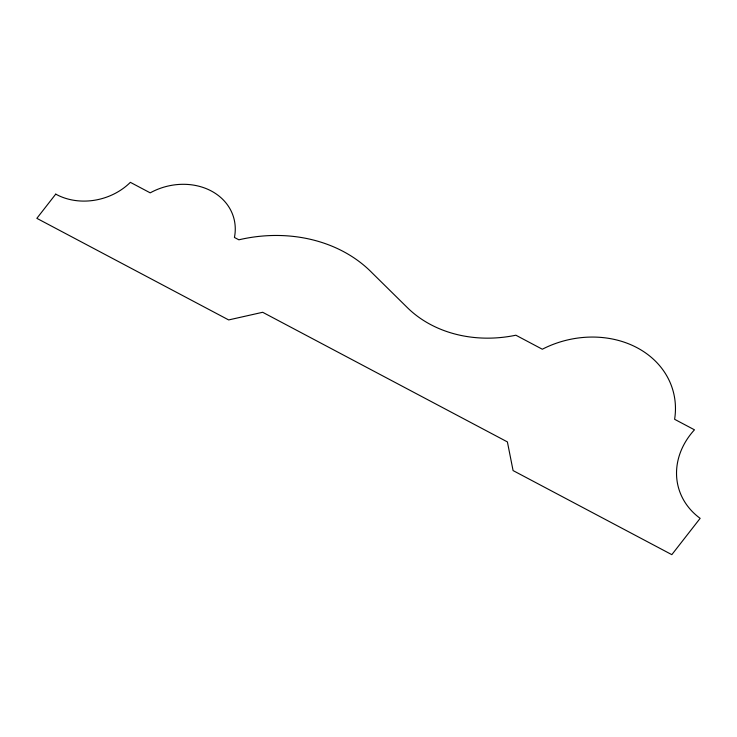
<?xml version="1.0" encoding="UTF-8"?>
<svg xmlns="http://www.w3.org/2000/svg" width="737" height="737" viewBox="0 0 737 737"><rect width="100%" height="100%" fill="white"/><g stroke="black" fill="none" stroke-linecap="round" stroke-linejoin="round"><path stroke-width="1.11" d="M55.736 194.126L36.85 218.336L228.663 319.932L262.676 312.285L507.397 441.914L513.081 470.575L671.822 554.657L700.15 518.351A76.666 64.147 -16.1 0 1 694.457 429.809L674.613 419.298A92.862 77.707 -16.1 0 0 637.008 347.689A92.862 77.707 -16.1 0 0 542.321 349.227L515.872 335.215A118.482 99.136 -16.1 0 1 407.377 307.642L372.047 272.819A139.551 116.768 -16.1 0 0 238.871 239.811L234.43 237.461A58.103 48.614 -16.1 0 0 211.215 190.947A58.103 48.614 -16.1 0 0 150.21 192.854L130.366 182.343A57.053 47.739 -16.1 0 1 55.736 194.126"/></g></svg>
